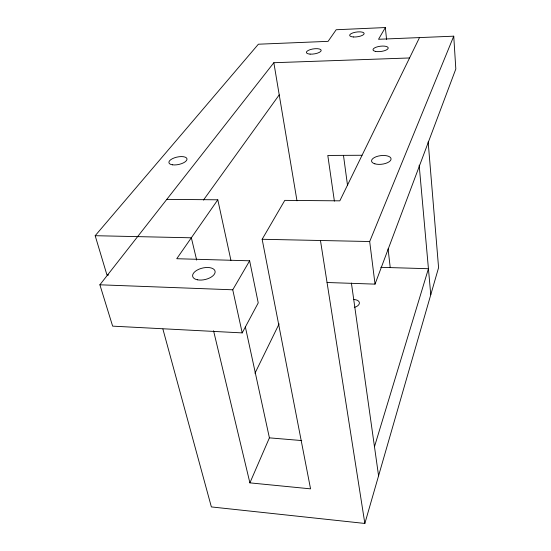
<?xml version="1.0" encoding="UTF-8"?>
<svg xmlns="http://www.w3.org/2000/svg" width="551" height="551" viewBox="0 0 551 551"><rect width="100%" height="100%" fill="white"/><g stroke="black" fill="none" stroke-linecap="round" stroke-linejoin="round"><path stroke-width="0.83" d="M162.896 329.05L211.37 506.927L364.845 523.45L438.582 267.641L428.161 141.889M374.473 446.709L428.437 268.716L380.762 267.325M327.053 282.505L375.031 284.13L455.822 68.985L453.742 36.18L378.53 39.273L385.349 27.55L336.179 29.74L328.1 41.346L258.378 44.211L95.178 235.704L106.942 274.949L108.637 275.004M375.031 284.13L369.687 241.524L453.742 36.18M419.511 37.585L339.822 200.84L284.791 200.371L262.152 239.279L310.557 488.847L249.899 482.869L269.405 437.852L245.333 326.819M254.968 373.254L279.116 323.878M409.565 57.965L273.84 62.718L99.883 284.798L112.638 326.144L242.206 332.9L258.226 302.898L249.637 260.802L176.747 258.722L217.797 199.799L166.822 199.372M242.206 332.9L232.749 289.798L249.637 260.802M203.45 200.089L279.226 94.855M361.986 155.258L327.797 155.444L334.388 201.129M262.152 239.279L369.687 241.524M95.178 235.704L191.349 237.798L196.666 260.086M99.883 284.798L232.749 289.798M269.405 437.852L301.721 440.566M213.561 330.752L249.899 482.869M217.797 199.799L230.931 260.368M273.84 62.718L296.989 200.819M320.462 240.498L364.845 523.45M351.407 283.042L378.578 475.823M343.493 155.513L347.509 185.26M388.083 248.859L390.225 267.593M385.349 27.55L386.554 39.417M419.166 165.148L430.765 294.751M353.873 299.53A7.211 4.071 -8 0 1 359.404 302.871A7.211 4.071 -8 0 1 354.307 307.403M375.555 51.408A7.68 2.645 -7.2 0 0 388.076 48.55A7.68 2.645 -7.2 0 0 378.193 46.601A7.68 2.645 -7.2 0 0 375.555 51.408M310.089 54.122A7.494 2.548 -8.5 0 0 321.199 50.416A7.494 2.548 -8.5 0 0 310.061 49.673A7.494 2.548 -8.5 0 0 310.089 54.122M353.528 36.979A7.315 2.411 -7.7 0 0 364.156 33.446A7.315 2.411 -7.7 0 0 353.026 32.833A7.315 2.411 -7.7 0 0 353.528 36.979M172.532 164.825A9.236 3.788 -12.2 0 0 186.947 159.618A9.236 3.788 -12.2 0 0 174.371 157.855A9.236 3.788 -12.2 0 0 172.532 164.825M374.873 163.826A9.808 4.325 -6.9 0 0 390.879 159.852A9.808 4.325 -6.9 0 0 378.206 156.105A9.808 4.325 -6.9 0 0 374.873 163.826M197.354 279.791A11.495 5.882 -13.2 0 0 215.09 272.428A11.495 5.882 -13.2 0 0 199.159 269.136A11.495 5.882 -13.2 0 0 197.354 279.791"/></g></svg>
